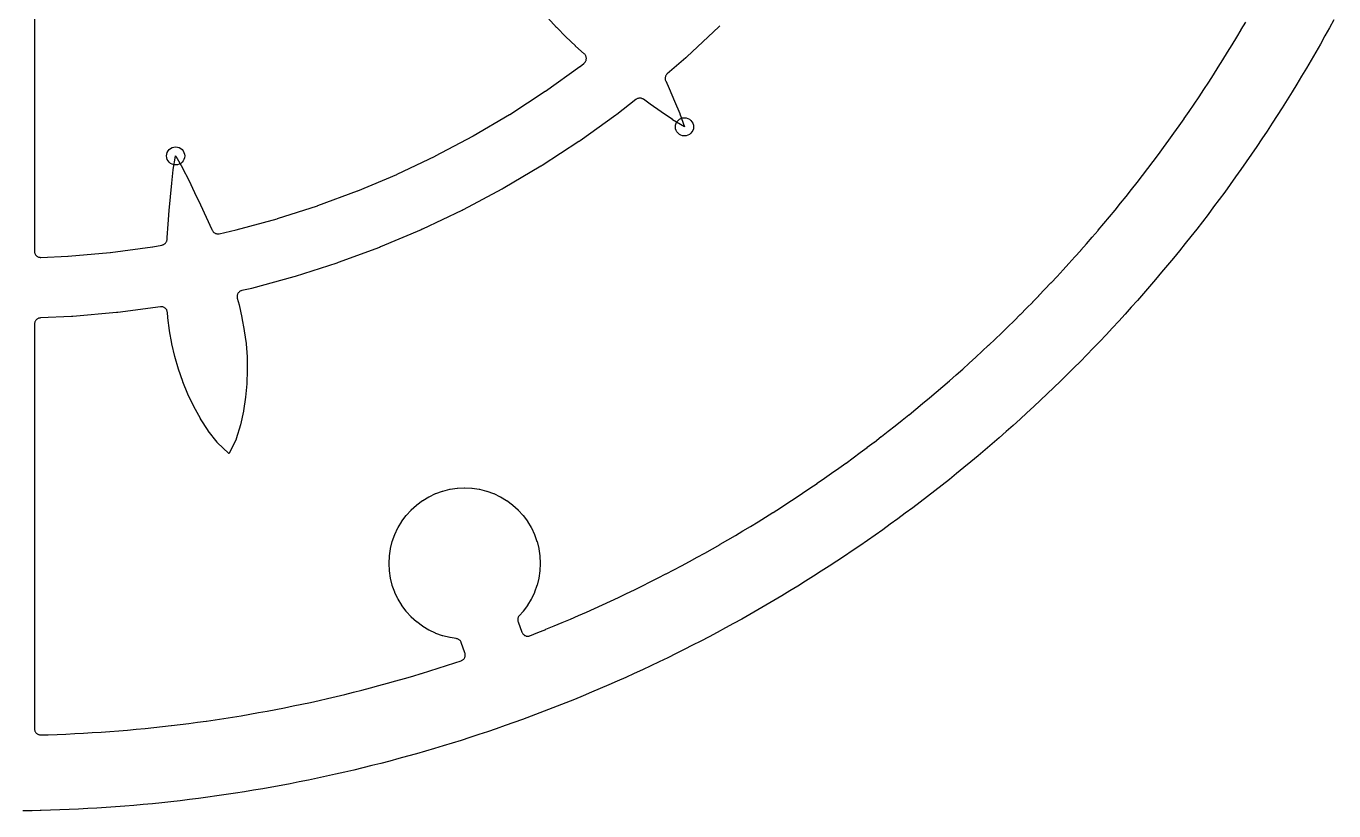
# Model space of a CAD drawing. Header units: millimetres. Extents: x -61 to 61, y -61 to 61.
# Drawn here: x 0.9 to 53.4, y -60.7 to -29.2 of the extents above; entities that cross this region are included whole.
import ezdxf

# ---------------------------------------------------------------- set-up
doc = ezdxf.new("R2010")
doc.units = ezdxf.units.MM
for name, color, linetype in [('CUT_INNER', 6, 'Continuous'), ('CUT_OUTER', 1, 'Continuous'), ('ENGRAVE', 7, 'Continuous')]:
    doc.layers.add(name, color=color, linetype=linetype)

msp = doc.modelspace()

# ---------------------------------------------------------------- linework, layer by layer
at = {"layer": 'CUT_INNER'}
for points in [[(1.215, -26.2558), (1.215, -38.2642), (1.2163, -38.2894), (1.2201, -38.3143), (1.2264, -38.3388), (1.2351, -38.3624), (1.2462, -38.3851), (1.2595, -38.4065), (1.2749, -38.4265), (1.2922, -38.4449), (1.3113, -38.4613), (1.3319, -38.4758), (1.3539, -38.4882), (1.3771, -38.4982), (1.4011, -38.5059), (1.4258, -38.5111), (1.4509, -38.5138), (1.4761, -38.514), (2.5585, -38.4659), (2.5696, -38.4652), (4.2622, -38.3145), (4.2733, -38.3133), (5.9576, -38.0878), (5.9686, -38.086), (6.3367, -38.02), (6.36, -38.0147), (6.3826, -38.0071), (6.4045, -37.9975), (6.4253, -37.9858), (6.4449, -37.9721), (6.4631, -37.9567), (6.4798, -37.9396), (6.4947, -37.921), (6.5078, -37.901), (6.519, -37.8799), (6.5281, -37.8578), (6.535, -37.8349), (6.5397, -37.8115), (6.5421, -37.7877), (6.546, -37.7184), (6.5461, -37.7165), (6.5843, -37.1746), (6.5844, -37.1732), (6.6288, -36.6302), (6.678, -36.0845), (6.7311, -35.5381), (6.7313, -35.5368), (6.7899, -34.9939), (6.7909, -34.9865), (6.8829, -34.4425), (6.884, -34.4375), (6.887, -34.4422), (7.1621, -34.9199), (7.1657, -34.9265), (7.4093, -35.4152), (7.4099, -35.4164), (7.6489, -35.9087), (7.8846, -36.4029), (8.1158, -36.8985), (8.1164, -36.8998), (8.3406, -37.3946), (8.3413, -37.3963), (8.3507, -37.4179), (8.3616, -37.44), (8.3747, -37.461), (8.3898, -37.4805), (8.4067, -37.4985), (8.4253, -37.5147), (8.4454, -37.5289), (8.4669, -37.5412), (8.4894, -37.5512), (8.5128, -37.559), (8.5369, -37.5645), (8.5614, -37.5675), (8.5861, -37.5681), (8.6107, -37.5663), (8.635, -37.5621), (9.3099, -37.4099), (9.3206, -37.4072), (10.9601, -36.9601), (10.9708, -36.9569), (12.5888, -36.4375), (12.5993, -36.4339), (14.1927, -35.8432), (14.203, -35.8391), (15.7687, -35.1784), (15.7788, -35.1738), (17.3136, -34.4443), (17.3235, -34.4393), (18.8245, -33.6424), (18.8342, -33.637), (20.2983, -32.7742), (20.3077, -32.7684), (21.7321, -31.8416), (21.7413, -31.8353), (23.1231, -30.8463), (23.132, -30.8396), (23.2853, -30.7193), (23.3036, -30.7034), (23.3203, -30.6857), (23.3353, -30.6666), (23.3483, -30.6461), (23.3592, -30.6244), (23.368, -30.6017), (23.3746, -30.5783), (23.3789, -30.5544), (23.3808, -30.5302), (23.3803, -30.5059), (23.3775, -30.4818), (23.3724, -30.458), (23.365, -30.4349), (23.3554, -30.4126), (23.3436, -30.3913), (23.3299, -30.3713), (23.3142, -30.3527), (23.2969, -30.3357), (22.9461, -30.0242), (22.943, -30.0213), (22.56, -29.6577), (22.5567, -29.6544), (22.1897, -29.2784), (22.1861, -29.2746), (21.8367, -28.885)], [(28.7379, -29.2161), (28.7014, -29.2519), (28.6994, -29.2538), (27.4157, -30.4602), (27.4136, -30.4621), (27.3756, -30.4962), (27.3735, -30.4981), (26.6318, -31.1355), (26.614, -31.1524), (26.5979, -31.171), (26.5838, -31.1911), (26.5716, -31.2124), (26.5616, -31.2348), (26.5539, -31.2582), (26.5485, -31.2821), (26.5455, -31.3065), (26.5449, -31.331), (26.5466, -31.3555), (26.5508, -31.3797), (26.5574, -31.4034), (26.5662, -31.4263), (26.7005, -31.7297), (26.9193, -32.2332), (26.9199, -32.2345), (27.1321, -32.7376), (27.1349, -32.7445), (27.3183, -33.2644), (27.3199, -33.2697), (27.3154, -33.2673), (26.8426, -32.983), (26.8363, -32.9789), (26.3861, -32.6699), (26.385, -32.6692), (25.9371, -32.3547), (25.6701, -32.1645), (25.6493, -32.1512), (25.6273, -32.14), (25.6043, -32.131), (25.5805, -32.1243), (25.5562, -32.1201), (25.5316, -32.1182), (25.5069, -32.1188), (25.4824, -32.1218), (25.4583, -32.1272), (25.4348, -32.135), (25.4123, -32.145), (25.3908, -32.1572), (25.3706, -32.1715), (24.6081, -32.7701), (24.6059, -32.7718), (24.565, -32.8025), (24.5628, -32.8041), (23.1303, -33.8295), (23.128, -33.831), (23.0858, -33.8599), (23.0835, -33.8614), (21.6069, -34.8222), (21.6045, -34.8237), (21.5611, -34.8506), (21.5587, -34.852), (20.041, -35.7463), (20.0386, -35.7477), (19.9939, -35.7727), (19.9915, -35.774), (18.4356, -36.6001), (18.4331, -36.6014), (18.3875, -36.6244), (18.385, -36.6256), (16.7939, -37.3819), (16.7914, -37.383), (16.7448, -37.404), (16.7422, -37.4051), (15.1192, -38.09), (15.1166, -38.0911), (15.0691, -38.1099), (15.0665, -38.1109), (13.4147, -38.7232), (13.4121, -38.7241), (13.3638, -38.7408), (13.3612, -38.7417), (11.6838, -39.2801), (11.6812, -39.281), (11.6322, -39.2955), (11.6295, -39.2963), (9.9299, -39.7597), (9.9272, -39.7604), (9.8776, -39.7728), (9.8749, -39.7734), (9.5471, -39.8474), (9.5228, -39.8542), (9.4993, -39.8634), (9.4768, -39.8749), (9.4557, -39.8886), (9.436, -39.9044), (9.418, -39.9221), (9.4019, -39.9415), (9.3878, -39.9625), (9.3759, -39.9847), (9.3663, -40.0081), (9.3591, -40.0323), (9.3544, -40.057), (9.3522, -40.0822), (9.3526, -40.1074), (9.3555, -40.1325), (9.3609, -40.1571), (9.4319, -40.4173), (9.4332, -40.4224), (9.5496, -40.9326), (9.5507, -40.9382), (9.6433, -41.4522), (9.6443, -41.4583), (9.7115, -41.9766), (9.7121, -41.983), (9.7524, -42.5058), (9.7527, -42.5126), (9.7646, -43.0402), (9.7646, -43.0472), (9.7468, -43.58), (9.7463, -43.5872), (9.6972, -44.1255), (9.6963, -44.1329), (9.6138, -44.677), (9.6123, -44.6849), (9.4924, -45.2348), (9.4899, -45.2441), (9.3222, -45.8018), (9.3205, -45.8067), (9.3183, -45.8115), (9.0318, -46.3903), (9.029, -46.3953), (9.0246, -46.3916), (8.5548, -45.9485), (8.5511, -45.9447), (8.5478, -45.9407), (8.1967, -45.4761), (8.1911, -45.4682), (7.8875, -44.9943), (7.8834, -44.9874), (7.6169, -44.5059), (7.6135, -44.4993), (7.3804, -44.0116), (7.3774, -44.005), (7.1756, -43.5116), (7.1731, -43.5051), (7.0009, -43.0062), (6.9988, -42.9997), (6.8548, -42.4956), (6.8532, -42.4893), (6.7361, -41.98), (6.7349, -41.974), (6.643, -41.4598), (6.6422, -41.4541), (6.574, -40.9353), (6.5734, -40.93), (6.555, -40.7229), (6.5515, -40.6979), (6.5455, -40.6734), (6.5371, -40.6497), (6.5263, -40.6269), (6.5132, -40.6053), (6.4981, -40.5851), (6.481, -40.5665), (6.4621, -40.5498), (6.4416, -40.535), (6.4198, -40.5224), (6.3968, -40.5121), (6.3728, -40.5041), (6.3482, -40.4986), (6.3232, -40.4956), (6.2979, -40.4952), (6.2728, -40.4972), (4.5649, -40.7259), (4.5622, -40.7263), (4.5114, -40.7319), (4.5086, -40.7322), (2.7539, -40.8884), (2.7512, -40.8886), (2.7001, -40.892), (2.6974, -40.8921), (1.4539, -40.9473), (1.4302, -40.9495), (1.4067, -40.954), (1.3839, -40.9606), (1.3617, -40.9694), (1.3405, -40.9803), (1.3204, -40.9931), (1.3016, -41.0079), (1.2843, -41.0243), (1.2687, -41.0423), (1.2549, -41.0617), (1.2429, -41.0823), (1.233, -41.104), (1.2252, -41.1265), (1.2195, -41.1497), (1.2161, -41.1733), (1.215, -41.1971), (1.215, -57.4437), (1.2162, -57.4686), (1.22, -57.4933), (1.2261, -57.5175), (1.2347, -57.5409), (1.2455, -57.5634), (1.2586, -57.5847), (1.2737, -57.6046), (1.2907, -57.6229), (1.3094, -57.6394), (1.3297, -57.6539), (1.3514, -57.6664), (1.3741, -57.6766), (1.3978, -57.6845), (1.4222, -57.69), (1.4469, -57.693), (1.4719, -57.6936), (1.7696, -57.6854), (1.7711, -57.6853), (2.1235, -57.6734), (2.125, -57.6734), (2.4773, -57.6593), (2.4788, -57.6592), (2.8311, -57.643), (2.8326, -57.6429), (3.1847, -57.6246), (3.1862, -57.6245), (3.5382, -57.6039), (3.5397, -57.6038), (3.8916, -57.5811), (3.8931, -57.581), (4.2448, -57.5562), (4.2464, -57.5561), (4.5979, -57.5291), (4.5994, -57.5289), (4.9508, -57.4998), (4.9523, -57.4996), (5.3035, -57.4683), (5.3051, -57.4682), (5.6561, -57.4347), (5.6576, -57.4345), (6.0084, -57.3989), (6.0099, -57.3987), (6.3604, -57.3609), (6.362, -57.3608), (6.7123, -57.3208), (6.7138, -57.3207), (7.0639, -57.2786), (7.0654, -57.2784), (7.4152, -57.2341), (7.4167, -57.2339), (7.7662, -57.1876), (7.7677, -57.1874), (8.117, -57.1388), (8.1185, -57.1386), (8.4674, -57.088), (8.4689, -57.0877), (8.8175, -57.0349), (8.8191, -57.0347), (9.1673, -56.9798), (9.1689, -56.9795), (9.5168, -56.9224), (9.5183, -56.9222), (9.8659, -56.863), (9.8674, -56.8627), (10.2146, -56.8014), (10.2161, -56.8011), (10.5629, -56.7376), (10.5644, -56.7373), (10.9109, -56.6717), (10.9124, -56.6714), (11.2584, -56.6037), (11.2599, -56.6034), (11.6055, -56.5336), (11.607, -56.5333), (11.9522, -56.4613), (11.9537, -56.461), (12.2984, -56.3869), (12.2999, -56.3866), (12.6441, -56.3104), (12.6456, -56.31), (12.9894, -56.2317), (12.9909, -56.2314), (13.3342, -56.151), (13.3357, -56.1506), (13.6785, -56.0681), (13.68, -56.0677), (14.0222, -55.9831), (14.0237, -55.9827), (14.3655, -55.896), (14.367, -55.8956), (14.7082, -55.8068), (14.7097, -55.8064), (15.0503, -55.7155), (15.0518, -55.7151), (15.3919, -55.6221), (15.3934, -55.6217), (15.7329, -55.5266), (15.7344, -55.5262), (16.0733, -55.4291), (16.0748, -55.4286), (16.4131, -55.3294), (16.4146, -55.329), (16.7523, -55.2276), (16.7538, -55.2272), (17.0909, -55.1238), (17.0923, -55.1234), (17.4288, -55.0179), (17.4302, -55.0174), (17.766, -54.9099), (17.7675, -54.9095), (18.1026, -54.7999), (18.1041, -54.7994), (18.3494, -54.7175), (18.3726, -54.7085), (18.3948, -54.6971), (18.4158, -54.6836), (18.4354, -54.6681), (18.4533, -54.6507), (18.4693, -54.6316), (18.4834, -54.611), (18.4954, -54.5891), (18.5051, -54.5661), (18.5124, -54.5423), (18.5174, -54.5178), (18.5199, -54.493), (18.5199, -54.468), (18.5174, -54.4432), (18.5125, -54.4187), (18.5051, -54.3949), (18.3564, -53.9861), (18.3469, -53.9636), (18.3353, -53.9421), (18.3216, -53.9219), (18.3061, -53.9031), (18.2888, -53.8859), (18.2699, -53.8704), (18.2495, -53.8569), (18.228, -53.8455), (18.2054, -53.8361), (18.1821, -53.8291), (18.1581, -53.8243), (17.9057, -53.7869), (17.8936, -53.7845), (17.6164, -53.715), (17.6047, -53.7115), (17.3356, -53.6152), (17.3242, -53.6105), (17.0659, -53.4883), (17.055, -53.4825), (16.8099, -53.3356), (16.7997, -53.3288), (16.5701, -53.1585), (16.5607, -53.1507), (16.3489, -52.9588), (16.3402, -52.9501), (16.1483, -52.7383), (16.1405, -52.7289), (15.9702, -52.4993), (15.9634, -52.4891), (15.8165, -52.244), (15.8107, -52.2332), (15.6885, -51.9748), (15.6838, -51.9635), (15.5875, -51.6943), (15.584, -51.6826), (15.5145, -51.4054), (15.5121, -51.3933), (15.4702, -51.1106), (15.469, -51.0984), (15.455, -50.813), (15.455, -50.8007), (15.469, -50.5152), (15.4702, -50.503), (15.5121, -50.2203), (15.5145, -50.2083), (15.584, -49.931), (15.5875, -49.9193), (15.6838, -49.6502), (15.6885, -49.6389), (15.8107, -49.3805), (15.8165, -49.3697), (15.9634, -49.1246), (15.9702, -49.1144), (16.1405, -48.8848), (16.1483, -48.8753), (16.3402, -48.6635), (16.3489, -48.6549), (16.5607, -48.4629), (16.5701, -48.4552), (16.7997, -48.2849), (16.8099, -48.2781), (17.055, -48.1312), (17.0659, -48.1254), (17.3242, -48.0032), (17.3356, -47.9985), (17.6047, -47.9022), (17.6164, -47.8986), (17.8936, -47.8292), (17.9057, -47.8268), (18.1884, -47.7849), (18.2006, -47.7837), (18.486, -47.7696), (18.4983, -47.7696), (18.7838, -47.7837), (18.796, -47.7849), (19.0787, -47.8268), (19.0907, -47.8292), (19.368, -47.8986), (19.3797, -47.9022), (19.6488, -47.9985), (19.6601, -48.0032), (19.9185, -48.1254), (19.9293, -48.1312), (20.1745, -48.2781), (20.1846, -48.2849), (20.4142, -48.4552), (20.4237, -48.4629), (20.6355, -48.6549), (20.6441, -48.6635), (20.8361, -48.8753), (20.8438, -48.8848), (21.0141, -49.1144), (21.0209, -49.1246), (21.1679, -49.3697), (21.1736, -49.3805), (21.2958, -49.6389), (21.3005, -49.6502), (21.3968, -49.9193), (21.4004, -49.931), (21.4698, -50.2083), (21.4722, -50.2203), (21.5141, -50.503), (21.5153, -50.5152), (21.5294, -50.8007), (21.5294, -50.813), (21.5153, -51.0984), (21.5141, -51.1106), (21.4722, -51.3933), (21.4698, -51.4054), (21.4004, -51.6826), (21.3968, -51.6943), (21.3005, -51.9635), (21.2958, -51.9748), (21.1736, -52.2332), (21.1679, -52.244), (21.0209, -52.4891), (21.0141, -52.4993), (20.8438, -52.7289), (20.8361, -52.7383), (20.6891, -52.9005), (20.6735, -52.9196), (20.6598, -52.9401), (20.6482, -52.9618), (20.6388, -52.9846), (20.6317, -53.0083), (20.6269, -53.0324), (20.6246, -53.057), (20.6247, -53.0817), (20.6272, -53.1062), (20.6321, -53.1303), (20.6394, -53.1539), (20.7887, -53.5639), (20.7984, -53.587), (20.8103, -53.6089), (20.8244, -53.6295), (20.8405, -53.6486), (20.8584, -53.6661), (20.8779, -53.6816), (20.8989, -53.6951), (20.9211, -53.7065), (20.9444, -53.7156), (20.9685, -53.7223), (20.9931, -53.7266), (21.018, -53.7284), (21.0429, -53.7277), (21.0677, -53.7245), (21.092, -53.7189), (21.1157, -53.7108), (21.4289, -53.5867), (21.4304, -53.5861), (21.7573, -53.4542), (21.7587, -53.4536), (22.0849, -53.3197), (22.0863, -53.3191), (22.4117, -53.1832), (22.4131, -53.1826), (22.7376, -53.0447), (22.739, -53.0441), (23.0626, -52.9041), (23.064, -52.9035), (23.3868, -52.7616), (23.3882, -52.761), (23.7101, -52.6171), (23.7115, -52.6165), (24.0325, -52.4707), (24.0339, -52.47), (24.354, -52.3222), (24.3554, -52.3216), (24.6746, -52.1718), (24.676, -52.1712), (24.9942, -52.0194), (24.9956, -52.0188), (25.3129, -51.8651), (25.3143, -51.8644), (25.6307, -51.7088), (25.6321, -51.7081), (25.9475, -51.5506), (25.9489, -51.5499), (26.2633, -51.3904), (26.2647, -51.3897), (26.5782, -51.2283), (26.5795, -51.2275), (26.892, -51.0642), (26.8933, -51.0635), (27.2048, -50.8982), (27.2062, -50.8975), (27.5166, -50.7304), (27.5179, -50.7296), (27.8274, -50.5606), (27.8287, -50.5598), (28.1371, -50.3889), (28.1384, -50.3881), (28.4457, -50.2153), (28.4471, -50.2145), (28.7533, -50.0398), (28.7546, -50.039), (29.0598, -49.8624), (29.0611, -49.8616), (29.3652, -49.6832), (29.3665, -49.6824), (29.6695, -49.5021), (29.6708, -49.5013), (29.9727, -49.3191), (29.974, -49.3183), (30.2747, -49.1342), (30.276, -49.1334), (30.5756, -48.9475), (30.5769, -48.9467), (30.8754, -48.759), (30.8767, -48.7582), (31.174, -48.5687), (31.1753, -48.5678), (31.4714, -48.3765), (31.4727, -48.3756), (31.7677, -48.1824), (31.7689, -48.1816), (32.0627, -47.9866), (32.064, -47.9858), (32.3565, -47.789), (32.3578, -47.7881), (32.6492, -47.5895), (32.6504, -47.5887), (32.9406, -47.3883), (32.9418, -47.3874), (33.2307, -47.1853), (33.232, -47.1844), (33.5196, -46.9805), (33.5208, -46.9796), (33.8072, -46.774), (33.8085, -46.7731), (34.0936, -46.5656), (34.0948, -46.5647), (34.3787, -46.3556), (34.3799, -46.3547), (34.6625, -46.1438), (34.6637, -46.1428), (34.9449, -45.9302), (34.9462, -45.9293), (35.2261, -45.7149), (35.2273, -45.714), (35.5059, -45.4979), (35.5072, -45.497), (35.7844, -45.2792), (35.7857, -45.2782), (36.0616, -45.0588), (36.0628, -45.0578), (36.3374, -44.8367), (36.3386, -44.8357), (36.6118, -44.6129), (36.613, -44.6119), (36.8849, -44.3874), (36.8861, -44.3864), (37.1565, -44.1602), (37.1577, -44.1592), (37.4268, -43.9314), (37.428, -43.9304), (37.6957, -43.7009), (37.6968, -43.6999), (37.9631, -43.4688), (37.9642, -43.4678), (38.2291, -43.235), (38.2302, -43.234), (38.4937, -42.9997), (38.4948, -42.9986), (38.7568, -42.7627), (38.7579, -42.7616), (39.0184, -42.524), (39.0196, -42.523), (39.2786, -42.2838), (39.2797, -42.2828), (39.5373, -42.042), (39.5384, -42.041), (39.7946, -41.7986), (39.7957, -41.7976), (40.0503, -41.5537), (40.0514, -41.5526), (40.3045, -41.3071), (40.3056, -41.3061), (40.5572, -41.0591), (40.5583, -41.058), (40.8084, -40.8094), (40.8094, -40.8084), (41.058, -40.5583), (41.0591, -40.5572), (41.3061, -40.3056), (41.3071, -40.3045), (41.5526, -40.0514), (41.5537, -40.0503), (41.7976, -39.7957), (41.7986, -39.7946), (42.041, -39.5384), (42.042, -39.5373), (42.2828, -39.2797), (42.2838, -39.2786), (42.523, -39.0196), (42.524, -39.0184), (42.7616, -38.7579), (42.7627, -38.7568), (42.9986, -38.4948), (42.9997, -38.4937), (43.234, -38.2302), (43.235, -38.2291), (43.4678, -37.9642), (43.4688, -37.9631), (43.6999, -37.6968), (43.7009, -37.6957), (43.9304, -37.428), (43.9314, -37.4268), (44.1592, -37.1577), (44.1602, -37.1565), (44.3864, -36.8861), (44.3874, -36.8849), (44.6119, -36.613), (44.6129, -36.6118), (44.8357, -36.3386), (44.8367, -36.3374), (45.0578, -36.0628), (45.0588, -36.0616), (45.2782, -35.7857), (45.2792, -35.7844), (45.497, -35.5072), (45.4979, -35.5059), (45.714, -35.2273), (45.7149, -35.2261), (45.9293, -34.9462), (45.9302, -34.9449), (46.1428, -34.6637), (46.1438, -34.6625), (46.3547, -34.3799), (46.3556, -34.3787), (46.5647, -34.0948), (46.5656, -34.0936), (46.7731, -33.8085), (46.774, -33.8072), (46.9796, -33.5208), (46.9805, -33.5196), (47.1844, -33.232), (47.1853, -33.2307), (47.3874, -32.9418), (47.3883, -32.9406), (47.5887, -32.6504), (47.5895, -32.6492), (47.7881, -32.3578), (47.789, -32.3565), (47.9858, -32.064), (47.9866, -32.0627), (48.1816, -31.7689), (48.1824, -31.7677), (48.3756, -31.4727), (48.3765, -31.4714), (48.5678, -31.1753), (48.5687, -31.174), (48.7582, -30.8767), (48.759, -30.8754), (48.9467, -30.5769), (48.9475, -30.5756), (49.1334, -30.276), (49.1342, -30.2747), (49.3183, -29.974), (49.3191, -29.9727), (49.5013, -29.6708), (49.5021, -29.6695), (49.6824, -29.3665), (49.6832, -29.3652), (49.8616, -29.0611)]]:
    msp.add_lwpolyline(points, dxfattribs=at)
at = {"layer": 'CUT_OUTER'}
msp.add_lwpolyline([(53.4004, -28.9649), (53.2216, -29.292), (53.0409, -29.618), (52.8582, -29.9429), (52.6734, -30.2667), (52.4867, -30.5893), (52.2981, -30.9108), (52.1074, -31.2311), (51.9148, -31.5502), (51.7202, -31.8682), (51.5237, -32.1849), (51.3253, -32.5005), (51.1249, -32.8148), (50.9226, -33.1279), (50.7183, -33.4397), (50.5122, -33.7503), (50.3042, -34.0596), (50.0942, -34.3676), (49.8824, -34.6743), (49.6687, -34.9797), (49.4531, -35.2838), (49.2357, -35.5866), (49.0164, -35.888), (48.7953, -36.1881), (48.5723, -36.4868), (48.3476, -36.7842), (48.1209, -37.0801), (47.8925, -37.3747), (47.6623, -37.6679), (47.4303, -37.9596), (47.1965, -38.2499), (46.9609, -38.5388), (46.7235, -38.8262), (46.4844, -39.1122), (46.2435, -39.3967), (46.0009, -39.6797), (45.7566, -39.9612), (45.5105, -40.2412), (45.2628, -40.5197), (45.0133, -40.7966), (44.7621, -41.0721), (44.5093, -41.3459), (44.2547, -41.6183), (43.9985, -41.889), (43.7407, -42.1582), (43.4812, -42.4258), (43.22, -42.6918), (42.9573, -42.9562), (42.6929, -43.219), (42.4269, -43.4801), (42.1593, -43.7396), (41.8901, -43.9975), (41.6194, -44.2537), (41.3471, -44.5082), (41.0732, -44.7611), (40.7978, -45.0123), (40.5208, -45.2617), (40.2423, -45.5095), (39.9623, -45.7556), (39.6808, -45.9999), (39.3978, -46.2425), (39.1133, -46.4834), (38.8274, -46.7225), (38.54, -46.9599), (38.2511, -47.1955), (37.9608, -47.4293), (37.6691, -47.6613), (37.3759, -47.8916), (37.0814, -48.12), (36.7854, -48.3466), (36.4881, -48.5714), (36.1893, -48.7944), (35.8893, -49.0155), (35.5878, -49.2348), (35.2851, -49.4523), (34.981, -49.6678), (34.6756, -49.8815), (34.3688, -50.0934), (34.0608, -50.3033), (33.7515, -50.5114), (33.441, -50.7175), (33.1291, -50.9217), (32.8161, -51.1241), (32.5017, -51.3244), (32.1862, -51.5229), (31.8695, -51.7194), (31.5515, -51.914), (31.2324, -52.1066), (30.9121, -52.2973), (30.5906, -52.486), (30.268, -52.6727), (29.9442, -52.8574), (29.6193, -53.0401), (29.2933, -53.2209), (28.9662, -53.3996), (28.638, -53.5764), (28.3087, -53.7511), (27.9784, -53.9238), (27.647, -54.0944), (27.3146, -54.263), (26.9811, -54.4296), (26.6466, -54.5941), (26.3111, -54.7566), (25.9747, -54.917), (25.6372, -55.0754), (25.2988, -55.2316), (24.9594, -55.3858), (24.6191, -55.5379), (24.2779, -55.6879), (23.9357, -55.8359), (23.5927, -55.9817), (23.2487, -56.1254), (22.9039, -56.267), (22.5582, -56.4065), (22.2117, -56.5438), (21.8643, -56.679), (21.5161, -56.8121), (21.1671, -56.9431), (20.8174, -57.0719), (20.4668, -57.1985), (20.1154, -57.323), (19.7633, -57.4454), (19.4105, -57.5656), (19.0569, -57.6836), (18.7026, -57.7994), (18.3476, -57.9131), (17.9919, -58.0246), (17.6355, -58.1339), (17.2785, -58.241), (16.9208, -58.3459), (16.5625, -58.4487), (16.2035, -58.5492), (15.844, -58.6475), (15.4838, -58.7436), (15.1231, -58.8375), (14.7618, -58.9292), (14.3999, -59.0187), (14.0375, -59.1059), (13.6746, -59.1909), (13.3111, -59.2737), (12.9472, -59.3543), (12.5828, -59.4326), (12.2179, -59.5087), (11.8525, -59.5826), (11.4867, -59.6542), (11.1204, -59.7235), (10.7538, -59.7906), (10.3867, -59.8555), (10.0192, -59.9181), (9.6514, -59.9784), (9.2832, -60.0365), (8.9146, -60.0924), (8.5457, -60.1459), (8.1765, -60.1972), (7.807, -60.2463), (7.4372, -60.293), (7.0671, -60.3375), (6.6968, -60.3798), (6.3261, -60.4197), (5.9553, -60.4574), (5.5842, -60.4928), (5.2129, -60.5259), (4.8415, -60.5568), (4.4698, -60.5853), (4.098, -60.6116), (3.726, -60.6356), (3.3539, -60.6573), (2.9816, -60.6768), (2.6093, -60.6939), (2.2368, -60.7088), (1.8643, -60.7214), (1.4916, -60.7317), (1.4396, -60.7328), (1.1182, -60.7397), (0.7455, -60.7454)], dxfattribs=at)
at = {"layer": 'ENGRAVE'}
for centre in [(27.3204, -33.2703), (6.8839, -34.4367)]:
    msp.add_circle(centre, 0.3645, dxfattribs=at)

doc.saveas('drawing.dxf')
